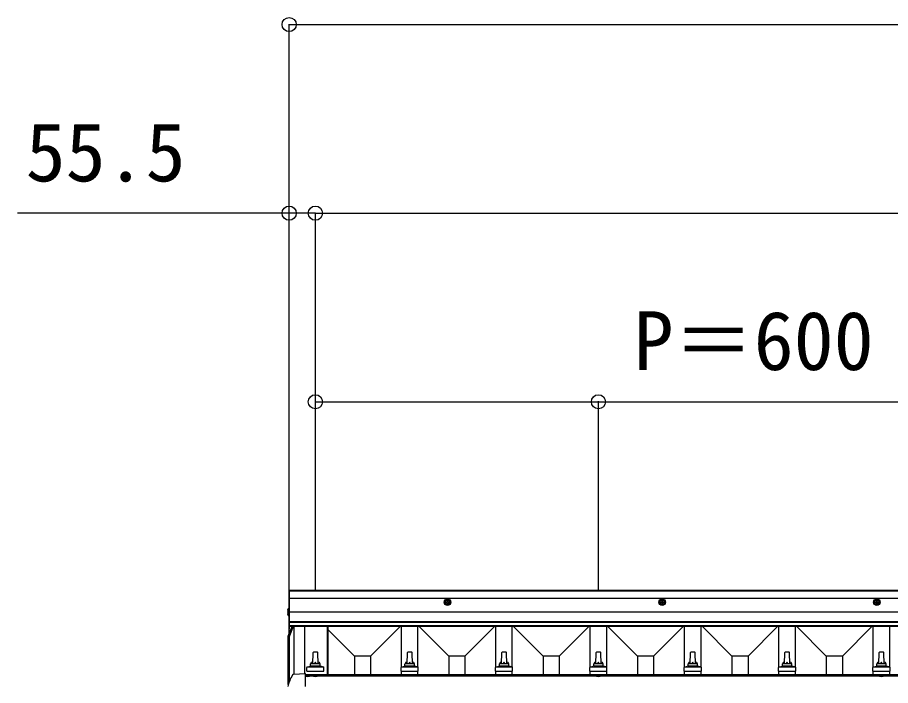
# Model space of a CAD drawing. Units: millimetres, scale not verified. Extents: x -1225 to 1225, y -1820 to 1812.
# Drawn here: x -273.1 to -88.1, y 1161.1 to 1302.8 of the extents above; entities that cross this region are included whole.
import ezdxf
from ezdxf.enums import TextEntityAlignment as Align

# ---------------------------------------------------------------- set-up
doc = ezdxf.new("R2010")
doc.units = ezdxf.units.MM
doc.header["$LTSCALE"] = 10
doc.layers.add('0-6_YKK_A1', color=4, linetype='Continuous')
doc.layers.add('0-7_YKK_D', color=6, linetype='Continuous')
doc.styles.add('ＭＳ ゴシック', font='')
doc.styles.get('ＭＳ ゴシック').set_extended_font_data('MS Gothic')

msp = doc.modelspace()

# ---------------------------------------------------------------- linework, layer by layer
at = {"layer": '0-6_YKK_A1'}
for p, q in [((215.5, 1181.28), (-215.5, 1181.28)), ((215.5, 1181.21), (-215.5, 1181.21)), ((215.5, 1181.11), (-215.5, 1181.11)), ((215.5, 1179.58), (-215.5, 1179.58)), ((-182, 1179.36), (-182.5, 1179.07)), ((-182.5, 1179.07), (-182.5, 1178.5)), ((-182.05, 1179.1), (-182.05, 1178.93)), ((-181.95, 1179.1), (-182.05, 1179.1)), ((-182, 1179.36), (-181.5, 1179.07)), ((-181.95, 1179.1), (-181.95, 1178.93)), ((-181.5, 1178.5), (-181.5, 1179.07)), ((-136.5, 1179.36), (-137, 1179.07)), ((-137, 1179.07), (-137, 1178.5)), ((-136.55, 1179.1), (-136.55, 1178.93)), ((-136.45, 1179.1), (-136.55, 1179.1)), ((-136.5, 1179.36), (-136, 1179.07)), ((-136.45, 1179.1), (-136.45, 1178.93)), ((-136, 1178.5), (-136, 1179.07)), ((-91, 1179.36), (-91.5, 1179.07)), ((-91.5, 1179.07), (-91.5, 1178.5)), ((-91.05, 1179.1), (-91.05, 1178.93)), ((-90.95, 1179.1), (-91.05, 1179.1)), ((-91, 1179.36), (-90.5, 1179.07)), ((-90.95, 1179.1), (-90.95, 1178.93)), ((-90.5, 1178.5), (-90.5, 1179.07)), ((-215.65, 1178.38), (-215.5, 1178.38)), ((-215.65, 1177.43), (-215.65, 1176.71)), ((-182, 1178.21), (-182.5, 1178.5)), ((-182.32, 1178.83), (-182.15, 1178.83)), ((-182.32, 1178.83), (-182.32, 1178.73)), ((-182.32, 1178.73), (-182.15, 1178.73)), ((-182.05, 1178.63), (-182.05, 1178.47)), ((-182.05, 1178.47), (-181.95, 1178.47)), ((-182, 1178.21), (-181.5, 1178.5)), ((-181.95, 1178.63), (-181.95, 1178.47)), ((-181.85, 1178.83), (-181.69, 1178.83)), ((-181.85, 1178.73), (-181.69, 1178.73)), ((-181.69, 1178.73), (-181.69, 1178.83)), ((-136.5, 1178.21), (-137, 1178.5)), ((-136.82, 1178.83), (-136.65, 1178.83)), ((-136.82, 1178.83), (-136.82, 1178.73)), ((-136.82, 1178.73), (-136.65, 1178.73)), ((-136.55, 1178.63), (-136.55, 1178.47)), ((-136.55, 1178.47), (-136.45, 1178.47)), ((-136.5, 1178.21), (-136, 1178.5)), ((-136.45, 1178.63), (-136.45, 1178.47)), ((-136.35, 1178.83), (-136.19, 1178.83)), ((-136.35, 1178.73), (-136.19, 1178.73)), ((-136.19, 1178.73), (-136.19, 1178.83)), ((-91, 1178.21), (-91.5, 1178.5)), ((-91.32, 1178.83), (-91.15, 1178.83)), ((-91.32, 1178.83), (-91.32, 1178.73)), ((-91.32, 1178.73), (-91.15, 1178.73)), ((-91.05, 1178.63), (-91.05, 1178.47)), ((-91.05, 1178.47), (-90.95, 1178.47)), ((-91, 1178.21), (-90.5, 1178.5)), ((-90.95, 1178.63), (-90.95, 1178.47)), ((-90.85, 1178.83), (-90.69, 1178.83)), ((-90.85, 1178.73), (-90.69, 1178.73)), ((-90.69, 1178.73), (-90.69, 1178.83)), ((-215.9, 1176.99), (-215.81, 1176.99)), ((-215.9, 1176.29), (-215.81, 1176.29)), ((-215.86, 1176.82), (-215.67, 1176.92)), ((-215.86, 1176.12), (-215.67, 1176.21)), ((-215.67, 1176.92), (-215.61, 1177.03)), ((-215.67, 1176.21), (-215.61, 1176.33)), ((-215.65, 1177.02), (-215.5, 1177.02)), ((-215.65, 1176.73), (-215.65, 1175.93)), ((215.5, 1176.69), (-215.5, 1176.69)), ((-215.74, 1171.35), (-214.82, 1173.63)), ((-215.74, 1171.61), (-214.93, 1173.63)), ((-214.71, 1173.63), (-215.65, 1171.31)), ((215.5, 1174.61), (-215.5, 1174.61)), ((215.5, 1174.51), (-215.5, 1174.51)), ((215.5, 1173.78), (-215.5, 1173.78)), ((215.5, 1173.63), (-215.5, 1173.63)), ((-214.55, 1173.63), (-214.55, 1163.5)), ((-212.3, 1173.63), (-212.3, 1163.62)), ((-207.52, 1173.63), (-207.52, 1163.35)), ((-207.35, 1173.63), (-207.35, 1163.35)), ((-198.29, 1167.37), (-192.03, 1173.63)), ((-191.75, 1165.04), (-191.75, 1173.63)), ((-188.25, 1165.04), (-188.25, 1173.63)), ((-181.71, 1167.37), (-187.97, 1173.63)), ((-178.29, 1167.37), (-172.03, 1173.63)), ((-171.75, 1165.04), (-171.75, 1173.63)), ((-168.25, 1165.04), (-168.25, 1173.63)), ((-161.71, 1167.37), (-167.97, 1173.63)), ((-158.29, 1167.37), (-152.03, 1173.63)), ((-151.75, 1165.04), (-151.75, 1173.63)), ((-148.25, 1165.04), (-148.25, 1173.63)), ((-141.71, 1167.37), (-147.97, 1173.63)), ((-138.29, 1167.37), (-132.03, 1173.63)), ((-131.75, 1165.04), (-131.75, 1173.63)), ((-128.25, 1165.04), (-128.25, 1173.63)), ((-121.71, 1167.37), (-127.97, 1173.63)), ((-118.29, 1167.37), (-112.03, 1173.63)), ((-111.75, 1165.04), (-111.75, 1173.63)), ((-108.25, 1165.04), (-108.25, 1173.63)), ((-101.71, 1167.37), (-107.97, 1173.63)), ((-98.29, 1167.37), (-92.03, 1173.63)), ((-91.75, 1165.04), (-91.75, 1173.63)), ((-88.25, 1165.04), (-88.25, 1173.63)), ((-215.75, 1161.32), (-215.75, 1171.58)), ((-215.75, 1171.31), (-215.75, 1171.58)), ((-215.65, 1171.58), (-215.65, 1161.62)), ((-215.55, 1171.83), (-215.55, 1161.89)), ((-201.71, 1167.37), (-207.35, 1173.01)), ((-215.74, 1171.35), (-215.75, 1171.31)), ((-210.53, 1168.08), (-210.6, 1165.72)), ((-209.57, 1168.17), (-210.43, 1168.17)), ((-209.4, 1165.72), (-209.47, 1168.08)), ((-190.53, 1168.08), (-190.6, 1165.72)), ((-189.57, 1168.17), (-190.43, 1168.17)), ((-189.4, 1165.72), (-189.47, 1168.08)), ((-170.53, 1168.08), (-170.6, 1165.72)), ((-169.57, 1168.17), (-170.43, 1168.17)), ((-169.4, 1165.72), (-169.47, 1168.08)), ((-150.53, 1168.08), (-150.6, 1165.72)), ((-150.53, 1168.08), (-150.6, 1165.72)), ((-149.57, 1168.17), (-150.43, 1168.17)), ((-149.57, 1168.17), (-150.43, 1168.17)), ((-149.4, 1165.72), (-149.47, 1168.08)), ((-149.4, 1165.72), (-149.47, 1168.08)), ((-130.53, 1168.08), (-130.6, 1165.72)), ((-129.57, 1168.17), (-130.43, 1168.17)), ((-129.4, 1165.72), (-129.47, 1168.08)), ((-110.53, 1168.08), (-110.6, 1165.72)), ((-109.57, 1168.17), (-110.43, 1168.17)), ((-109.4, 1165.72), (-109.47, 1168.08)), ((-90.53, 1168.08), (-90.6, 1165.72)), ((-90.53, 1168.08), (-90.6, 1165.72)), ((-89.57, 1168.17), (-90.43, 1168.17)), ((-89.57, 1168.17), (-90.43, 1168.17)), ((-89.4, 1165.72), (-89.47, 1168.08)), ((-89.4, 1165.72), (-89.47, 1168.08)), ((-198.29, 1167.37), (-198.29, 1163.35)), ((-178.29, 1167.37), (-178.29, 1163.35)), ((-158.29, 1167.37), (-158.29, 1163.35)), ((-138.29, 1167.37), (-138.29, 1163.35)), ((-118.29, 1167.37), (-118.29, 1163.35)), ((-98.29, 1167.37), (-98.29, 1163.35)), ((-211.83, 1164.17), (-211.83, 1164.95)), ((-211.83, 1164.17), (-208.18, 1164.17)), ((-208.21, 1165.02), (-211.79, 1165.02)), ((-211.75, 1165.04), (-211.08, 1165.21)), ((-208.96, 1165.22), (-211.04, 1165.22)), ((-211, 1165.3), (-211, 1165.72)), ((-209.1, 1165.72), (-210.9, 1165.72)), ((-209, 1165.3), (-209, 1165.72)), ((-208.25, 1165.04), (-208.92, 1165.21)), ((-208.18, 1164.17), (-208.18, 1164.95)), ((-191.83, 1164.17), (-191.83, 1164.95)), ((-191.83, 1164.17), (-188.18, 1164.17)), ((-188.21, 1165.02), (-191.79, 1165.02)), ((-191.75, 1165.04), (-191.08, 1165.21)), ((-191.75, 1163.35), (-191.75, 1164.17)), ((-188.96, 1165.22), (-191.04, 1165.22)), ((-191, 1165.3), (-191, 1165.72)), ((-189.1, 1165.72), (-190.9, 1165.72)), ((-189, 1165.3), (-189, 1165.72)), ((-188.25, 1165.04), (-188.92, 1165.21)), ((-188.25, 1163.35), (-188.25, 1164.17)), ((-188.18, 1164.17), (-188.18, 1164.95)), ((-171.83, 1164.17), (-171.83, 1164.95)), ((-171.83, 1164.17), (-168.18, 1164.17)), ((-168.21, 1165.02), (-171.79, 1165.02)), ((-171.75, 1165.04), (-171.08, 1165.21)), ((-171.75, 1163.35), (-171.75, 1164.17)), ((-168.96, 1165.22), (-171.04, 1165.22)), ((-171, 1165.3), (-171, 1165.72)), ((-169.1, 1165.72), (-170.9, 1165.72)), ((-169, 1165.3), (-169, 1165.72)), ((-168.25, 1165.04), (-168.92, 1165.21)), ((-168.25, 1163.35), (-168.25, 1164.17)), ((-168.18, 1164.17), (-168.18, 1164.95)), ((-151.83, 1164.17), (-151.83, 1164.95)), ((-151.83, 1164.17), (-151.83, 1164.95)), ((-151.83, 1164.17), (-148.18, 1164.17)), ((-151.83, 1164.17), (-148.18, 1164.17)), ((-148.21, 1165.02), (-151.79, 1165.02)), ((-148.21, 1165.02), (-151.79, 1165.02)), ((-151.75, 1165.04), (-151.08, 1165.21)), ((-151.75, 1165.04), (-151.08, 1165.21)), ((-151.75, 1163.35), (-151.75, 1164.17)), ((-148.96, 1165.22), (-151.04, 1165.22)), ((-148.96, 1165.22), (-151.04, 1165.22)), ((-151, 1165.3), (-151, 1165.72)), ((-151, 1165.3), (-151, 1165.72)), ((-149.1, 1165.72), (-150.9, 1165.72)), ((-149.1, 1165.72), (-150.9, 1165.72)), ((-149, 1165.3), (-149, 1165.72)), ((-149, 1165.3), (-149, 1165.72)), ((-148.25, 1165.04), (-148.92, 1165.21)), ((-148.25, 1165.04), (-148.92, 1165.21)), ((-148.25, 1163.35), (-148.25, 1164.17)), ((-148.18, 1164.17), (-148.18, 1164.95)), ((-148.18, 1164.17), (-148.18, 1164.95)), ((-131.83, 1164.17), (-131.83, 1164.95)), ((-131.83, 1164.17), (-128.18, 1164.17)), ((-128.21, 1165.02), (-131.79, 1165.02)), ((-131.75, 1165.04), (-131.08, 1165.21)), ((-131.75, 1163.35), (-131.75, 1164.17)), ((-128.96, 1165.22), (-131.04, 1165.22)), ((-131, 1165.3), (-131, 1165.72)), ((-129.1, 1165.72), (-130.9, 1165.72)), ((-129, 1165.3), (-129, 1165.72)), ((-128.25, 1165.04), (-128.92, 1165.21)), ((-128.25, 1163.35), (-128.25, 1164.17)), ((-128.18, 1164.17), (-128.18, 1164.95)), ((-111.83, 1164.17), (-111.83, 1164.95)), ((-111.83, 1164.17), (-108.18, 1164.17)), ((-108.21, 1165.02), (-111.79, 1165.02)), ((-111.75, 1165.04), (-111.08, 1165.21)), ((-111.75, 1163.35), (-111.75, 1164.17)), ((-108.96, 1165.22), (-111.04, 1165.22)), ((-111, 1165.3), (-111, 1165.72)), ((-109.1, 1165.72), (-110.9, 1165.72)), ((-109, 1165.3), (-109, 1165.72)), ((-108.25, 1165.04), (-108.92, 1165.21)), ((-108.25, 1163.35), (-108.25, 1164.17)), ((-108.18, 1164.17), (-108.18, 1164.95)), ((-91.83, 1164.17), (-91.83, 1164.95)), ((-91.83, 1164.17), (-91.83, 1164.95)), ((-91.83, 1164.17), (-88.18, 1164.17)), ((-91.83, 1164.17), (-88.18, 1164.17)), ((-88.21, 1165.02), (-91.79, 1165.02)), ((-88.21, 1165.02), (-91.79, 1165.02)), ((-91.75, 1165.04), (-91.08, 1165.21)), ((-91.75, 1165.04), (-91.08, 1165.21)), ((-91.75, 1163.35), (-91.75, 1164.17)), ((-88.96, 1165.22), (-91.04, 1165.22)), ((-88.96, 1165.22), (-91.04, 1165.22)), ((-91, 1165.3), (-91, 1165.72)), ((-91, 1165.3), (-91, 1165.72)), ((-89.1, 1165.72), (-90.9, 1165.72)), ((-89.1, 1165.72), (-90.9, 1165.72)), ((-89, 1165.3), (-89, 1165.72)), ((-89, 1165.3), (-89, 1165.72)), ((-88.25, 1165.04), (-88.92, 1165.21)), ((-88.25, 1165.04), (-88.92, 1165.21)), ((-88.25, 1163.35), (-88.25, 1164.17)), ((-88.18, 1164.17), (-88.18, 1164.95)), ((-88.18, 1164.17), (-88.18, 1164.95)), ((-214.61, 1163.5), (-212.11, 1163.63)), ((-212.1, 1163.5), (-212.1, 1163.63)), ((-212.1, 1163.63), (-212.1, 1163.63)), ((-211.81, 1163.35), (-212.1, 1163.35)), ((212.1, 1163.08), (-212.1, 1163.08)), ((-211.99, 1163.13), (-211.97, 1163.23)), ((-211.99, 1163.13), (-211.98, 1163.08)), ((-211.98, 1163.08), (-211.22, 1163.08)), ((-211.83, 1163.34), (-211.71, 1163.11)), ((-211.71, 1163.11), (-211.6, 1163.05)), ((-211.49, 1163.11), (-211.6, 1163.05)), ((-211.37, 1163.34), (-211.49, 1163.11)), ((-210.21, 1163.35), (-211.39, 1163.35)), ((-211.21, 1163.13), (-211.23, 1163.23)), ((-210.39, 1163.13), (-210.37, 1163.23)), ((-210.39, 1163.13), (-210.38, 1163.08)), ((-210.38, 1163.08), (-209.62, 1163.08)), ((-210.23, 1163.34), (-210.11, 1163.11)), ((-210.11, 1163.11), (-210, 1163.05)), ((-209.89, 1163.11), (-210, 1163.05)), ((-209.77, 1163.34), (-209.89, 1163.11)), ((-150.21, 1163.35), (-209.79, 1163.35)), ((-209.61, 1163.13), (-209.63, 1163.23)), ((-150.39, 1163.13), (-150.37, 1163.23)), ((-150.39, 1163.13), (-150.38, 1163.08)), ((-150.38, 1163.08), (-149.62, 1163.08)), ((-150.23, 1163.34), (-150.11, 1163.11)), ((-150.11, 1163.11), (-150, 1163.05)), ((-149.89, 1163.11), (-150, 1163.05)), ((-149.77, 1163.34), (-149.89, 1163.11)), ((-90.21, 1163.35), (-149.79, 1163.35)), ((-149.61, 1163.13), (-149.63, 1163.23)), ((-90.39, 1163.13), (-90.37, 1163.23)), ((-90.39, 1163.13), (-90.38, 1163.08)), ((-90.38, 1163.08), (-89.62, 1163.08)), ((-90.23, 1163.34), (-90.11, 1163.11)), ((-90.11, 1163.11), (-90, 1163.05)), ((-89.89, 1163.11), (-90, 1163.05)), ((-89.77, 1163.34), (-89.89, 1163.11)), ((-30.21, 1163.35), (-89.79, 1163.35)), ((-89.61, 1163.13), (-89.63, 1163.23))]:
    msp.add_line(p, q, dxfattribs=at)
msp.add_lwpolyline([(-215.65, 1173.08), (-215.5, 1173.08), (-215.5, 1181.38), (-215.65, 1181.38)], close=True, dxfattribs=at)
for points in [[(-215.86, 1177.24), (-215.67, 1177.15), (-215.61, 1177.03)], [(-215.9, 1177.07), (-215.81, 1177.07), (-215.81, 1176.99)], [(-215.9, 1176.37), (-215.81, 1176.37), (-215.81, 1176.29)], [(-215.86, 1176.54), (-215.67, 1176.44), (-215.61, 1176.33)], [(-198.29, 1167.37), (-201.71, 1167.37), (-201.71, 1163.35)], [(-178.29, 1167.37), (-181.71, 1167.37), (-181.71, 1163.35)], [(-158.29, 1167.37), (-161.71, 1167.37), (-161.71, 1163.35)], [(-138.29, 1167.37), (-141.71, 1167.37), (-141.71, 1163.35)], [(-118.29, 1167.37), (-121.71, 1167.37), (-121.71, 1163.35)], [(-98.29, 1167.37), (-101.71, 1167.37), (-101.71, 1163.35)], [(-212.1, 1160.89), (-212.1, 1163.35), (-212.1, 1163.5)], [(-211.99, 1163.13), (-211.21, 1163.13), (-211.22, 1163.08)], [(-210.39, 1163.13), (-209.61, 1163.13), (-209.62, 1163.08)], [(-150.39, 1163.13), (-149.61, 1163.13), (-149.62, 1163.08)], [(-90.39, 1163.13), (-89.61, 1163.13), (-89.62, 1163.08)]]:
    msp.add_lwpolyline(points, dxfattribs=at)
for centre, radius in [((-182, 1178.78), 0.7), ((-182, 1178.78), 0.5), ((-136.5, 1178.78), 0.7), ((-136.5, 1178.78), 0.5), ((-91, 1178.78), 0.7), ((-91, 1178.78), 0.5)]:
    msp.add_circle(centre, radius, dxfattribs=at)
for centre, radius, start, end in [((-182.15, 1178.93), 0.1, 270, 0), ((-181.85, 1178.93), 0.1, 180, 270), ((-136.65, 1178.93), 0.1, 270, 0), ((-136.35, 1178.93), 0.1, 180, 270), ((-91.15, 1178.93), 0.1, 270, 0), ((-90.85, 1178.93), 0.1, 180, 270), ((-215.37, 1177.03), 0.53, 127.7141, 175.4006), ((-215.68, 1177.43), 0.027, 0, 127.7141), ((-182.15, 1178.63), 0.1, 0, 90), ((-181.85, 1178.63), 0.1, 90, 180), ((-136.65, 1178.63), 0.1, 0, 90), ((-136.35, 1178.63), 0.1, 90, 180), ((-91.15, 1178.63), 0.1, 0, 90), ((-90.85, 1178.63), 0.1, 90, 180), ((-215.37, 1177.03), 0.53, 184.5994, 221.5236), ((-215.37, 1176.33), 0.53, 127.7141, 175.4006), ((-215.37, 1176.33), 0.53, 184.5994, 232.2859), ((-215.68, 1176.73), 0.027, 0, 127.7141), ((-215.68, 1175.93), 0.027, 232.2859, 0), ((-215.65, 1171.58), 0.1, 157.9714, 180), ((-210.43, 1168.07), 0.1, 90, 178.6051), ((-209.57, 1168.07), 0.1, 1.3949, 90), ((-190.43, 1168.07), 0.1, 90, 178.6051), ((-189.57, 1168.07), 0.1, 1.3949, 90), ((-170.43, 1168.07), 0.1, 90, 178.6051), ((-169.57, 1168.07), 0.1, 1.3949, 90), ((-150.43, 1168.07), 0.1, 90, 178.6051), ((-150.43, 1168.07), 0.1, 90, 178.6051), ((-149.57, 1168.07), 0.1, 1.3949, 90), ((-149.57, 1168.07), 0.1, 1.3949, 90), ((-130.43, 1168.07), 0.1, 90, 178.6051), ((-129.57, 1168.07), 0.1, 1.3949, 90), ((-110.43, 1168.07), 0.1, 90, 178.6051), ((-109.57, 1168.07), 0.1, 1.3949, 90), ((-90.43, 1168.07), 0.1, 90, 178.6051), ((-90.43, 1168.07), 0.1, 90, 178.6051), ((-89.57, 1168.07), 0.1, 1.3949, 90), ((-89.57, 1168.07), 0.1, 1.3949, 90), ((-210.59, 1165.66), 0.413, 90, 171.1763), ((-209.67, 1165.72), 0.483, 133.6028, 180), ((-210.33, 1165.72), 0.483, 0, 46.3972), ((-209.41, 1165.66), 0.413, 8.8237, 90), ((-190.59, 1165.66), 0.413, 90, 171.1763), ((-189.67, 1165.72), 0.483, 133.6028, 180), ((-190.33, 1165.72), 0.483, 0, 46.3972), ((-189.41, 1165.66), 0.413, 8.8237, 90), ((-170.59, 1165.66), 0.413, 90, 171.1763), ((-169.67, 1165.72), 0.483, 133.6028, 180), ((-170.33, 1165.72), 0.483, 0, 46.3972), ((-169.41, 1165.66), 0.413, 8.8237, 90), ((-150.59, 1165.66), 0.413, 90, 171.1763), ((-150.59, 1165.66), 0.413, 90, 171.1763), ((-149.67, 1165.72), 0.483, 133.6028, 180), ((-149.67, 1165.72), 0.483, 133.6028, 180), ((-150.33, 1165.72), 0.483, 0, 46.3972), ((-150.33, 1165.72), 0.483, 0, 46.3972), ((-149.41, 1165.66), 0.413, 8.8237, 90), ((-149.41, 1165.66), 0.413, 8.8237, 90), ((-130.59, 1165.66), 0.413, 90, 171.1763), ((-129.67, 1165.72), 0.483, 133.6028, 180), ((-130.33, 1165.72), 0.483, 0, 46.3972), ((-129.41, 1165.66), 0.413, 8.8237, 90), ((-110.59, 1165.66), 0.413, 90, 171.1763), ((-109.67, 1165.72), 0.483, 133.6028, 180), ((-110.33, 1165.72), 0.483, 0, 46.3972), ((-109.41, 1165.66), 0.413, 8.8237, 90), ((-90.59, 1165.66), 0.413, 90, 171.1763), ((-90.59, 1165.66), 0.413, 90, 171.1763), ((-89.67, 1165.72), 0.483, 133.6028, 180), ((-89.67, 1165.72), 0.483, 133.6028, 180), ((-90.33, 1165.72), 0.483, 0, 46.3972), ((-90.33, 1165.72), 0.483, 0, 46.3972), ((-89.41, 1165.66), 0.413, 8.8237, 90), ((-89.41, 1165.66), 0.413, 8.8237, 90), ((-211.73, 1164.95), 0.1, 103.627, 180), ((-211.1, 1165.3), 0.1, 283.627, 0), ((-210.9, 1165.62), 0.1, 90, 180), ((-209.1, 1165.62), 0.1, 0, 90), ((-208.9, 1165.3), 0.1, 180, 256.373), ((-208.28, 1164.95), 0.1, 0, 76.373), ((-191.73, 1164.95), 0.1, 103.627, 180), ((-191.1, 1165.3), 0.1, 283.627, 0), ((-190.9, 1165.62), 0.1, 90, 180), ((-189.1, 1165.62), 0.1, 0, 90), ((-188.9, 1165.3), 0.1, 180, 256.373), ((-188.28, 1164.95), 0.1, 0, 76.373), ((-171.73, 1164.95), 0.1, 103.627, 180), ((-171.1, 1165.3), 0.1, 283.627, 0), ((-170.9, 1165.62), 0.1, 90, 180), ((-169.1, 1165.62), 0.1, 0, 90), ((-168.9, 1165.3), 0.1, 180, 256.373), ((-168.28, 1164.95), 0.1, 0, 76.373), ((-151.73, 1164.95), 0.1, 103.627, 180), ((-151.73, 1164.95), 0.1, 103.627, 180), ((-151.1, 1165.3), 0.1, 283.627, 0), ((-151.1, 1165.3), 0.1, 283.627, 0), ((-150.9, 1165.62), 0.1, 90, 180), ((-150.9, 1165.62), 0.1, 90, 180), ((-149.1, 1165.62), 0.1, 0, 90), ((-149.1, 1165.62), 0.1, 0, 90), ((-148.9, 1165.3), 0.1, 180, 256.373), ((-148.9, 1165.3), 0.1, 180, 256.373), ((-148.28, 1164.95), 0.1, 0, 76.373), ((-148.28, 1164.95), 0.1, 0, 76.373), ((-131.73, 1164.95), 0.1, 103.627, 180), ((-131.1, 1165.3), 0.1, 283.627, 0), ((-130.9, 1165.62), 0.1, 90, 180), ((-129.1, 1165.62), 0.1, 0, 90), ((-128.9, 1165.3), 0.1, 180, 256.373), ((-128.28, 1164.95), 0.1, 0, 76.373), ((-111.73, 1164.95), 0.1, 103.627, 180), ((-111.1, 1165.3), 0.1, 283.627, 0), ((-110.9, 1165.62), 0.1, 90, 180), ((-109.1, 1165.62), 0.1, 0, 90), ((-108.9, 1165.3), 0.1, 180, 256.373), ((-108.28, 1164.95), 0.1, 0, 76.373), ((-91.73, 1164.95), 0.1, 103.627, 180), ((-91.73, 1164.95), 0.1, 103.627, 180), ((-91.1, 1165.3), 0.1, 283.627, 0), ((-91.1, 1165.3), 0.1, 283.627, 0), ((-90.9, 1165.62), 0.1, 90, 180), ((-90.9, 1165.62), 0.1, 90, 180), ((-89.1, 1165.62), 0.1, 0, 90), ((-89.1, 1165.62), 0.1, 0, 90), ((-88.9, 1165.3), 0.1, 180, 256.373), ((-88.9, 1165.3), 0.1, 180, 256.373), ((-88.28, 1164.95), 0.1, 0, 76.373), ((-88.28, 1164.95), 0.1, 0, 76.373), ((-211.89, 1163.21), 0.09, 120.6359, 170), ((-211.6, 1162.73), 0.65, 59.3641, 120.6359), ((-211.31, 1163.21), 0.09, 10, 59.3641), ((-210.29, 1163.21), 0.09, 120.6359, 170), ((-210, 1162.73), 0.65, 59.3641, 120.6359), ((-209.71, 1163.21), 0.09, 10, 59.3641), ((-150.29, 1163.21), 0.09, 120.6359, 170), ((-150, 1162.73), 0.65, 59.3641, 120.6359), ((-149.71, 1163.21), 0.09, 10, 59.3641), ((-90.29, 1163.21), 0.09, 120.6359, 170), ((-90, 1162.73), 0.65, 59.3641, 120.6359), ((-89.71, 1163.21), 0.09, 10, 59.3641)]:
    msp.add_arc(centre, radius, start, end, dxfattribs=at)
for centre, major_axis, ratio, start_param, end_param in [((-205.89, 1158.2), (10.34, 0), 0.99863, 2.61949, 2.877402), ((-214.6, 1163.2), (-0.3, 0), 0.99863, 4.764749, 5.761082), ((-212.1, 1163.33), (-0.424, -0.023), 0.706571, 4.673492, 4.708518)]:
    msp.add_ellipse(centre, major_axis=major_axis, ratio=ratio, start_param=start_param, end_param=end_param, dxfattribs=at)
at = {"layer": '0-7_YKK_D'}
for p, q in [((-215.55, 1171.93), (-215.55, 1301.38)), ((-215.55, 1301.28), (215.55, 1301.28)), ((-215.55, 1261.28), (-273.15, 1261.28)), ((-215.55, 1171.93), (-215.55, 1261.38)), ((-210, 1261.28), (-215.55, 1261.28)), ((-210, 1181.38), (-210, 1261.38)), ((-210, 1181.38), (-210, 1261.38)), ((-210, 1261.28), (-204, 1261.28)), ((-210, 1261.28), (210, 1261.28)), ((-210, 1181.38), (-210, 1221.38)), ((-150, 1181.38), (-150, 1221.38))]:
    msp.add_line(p, q, dxfattribs=at)
msp.add_lwpolyline([(-210, 1221.28), (-150, 1221.28), (-63.34, 1221.28)], dxfattribs=at)
for centre in [(-215.55, 1301.28), (-215.55, 1261.28), (-210, 1261.28), (-210, 1261.28), (-210, 1221.28), (-150, 1221.28)]:
    msp.add_circle(centre, 1.5, dxfattribs=at)

# ---------------------------------------------------------------- texts
at = {"layer": '0-7_YKK_D', "style": 'ＭＳ ゴシック'}
for s, p in [('55.5', (-271.41, 1264.28)), ('P＝600', (-142.55, 1224.28))]:
    msp.add_text(s, height=12.46, dxfattribs=at).set_placement(p, align=Align.BOTTOM_LEFT)

doc.saveas('drawing.dxf')
